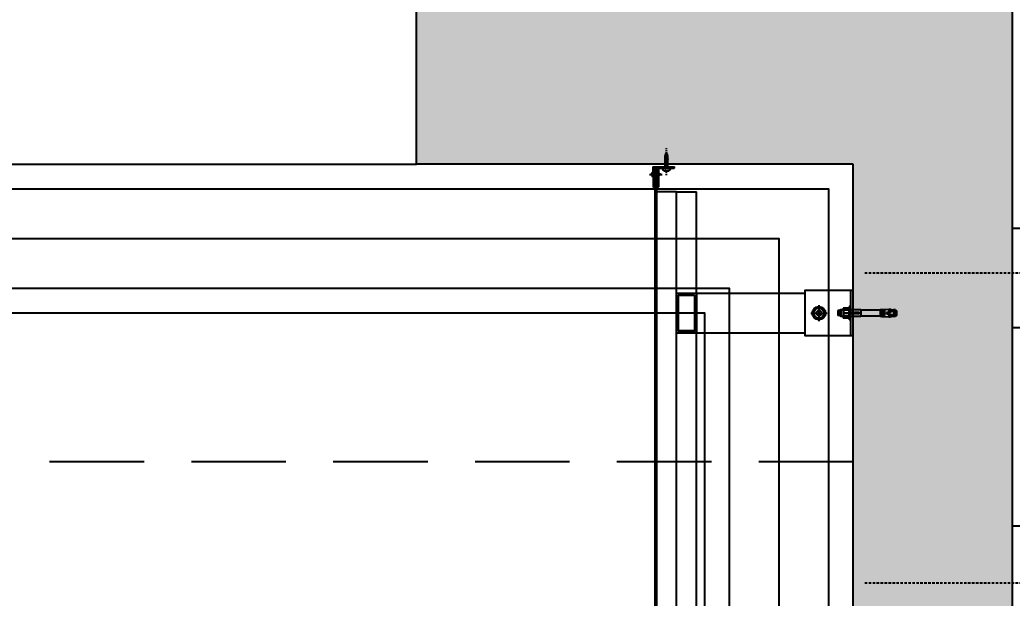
# Model space of a CAD drawing. Header units: inches. Extents: x 21 to 32698, y 13 to 3712.
# Drawn here: x 25395.8 to 25495.7, y 968.3 to 1026.6 of the extents above; entities that cross this region are included whole.
import ezdxf
from ezdxf import colors
from ezdxf.entities.mleader import LeaderData, LeaderLine
from ezdxf.math import Vec2, Vec3

# ---------------------------------------------------------------- set-up
doc = ezdxf.new("R2010")
doc.units = ezdxf.units.IN
doc.header["$MEASUREMENT"] = 0
for name, pattern in [('Centre', [3.175, 0.635, -0.47625, 1.5875, -0.47625]), ('CIZGI', [0.4, 0.25, -0.15]), ('DASHDOT', [1, 0.5, -0.25, 0, -0.25]), ('DASHED2', [0.375, 0.25, -0.125]), ('IMPORT-HIDDEN2', [47.625, 31.75, -15.875])]:
    doc.linetypes.add(name, pattern=pattern)
for name, color, linetype, lineweight in [('Z_MİM_-KM-ALUMINIUM-09', 8, 'Continuous', 25), ('Z_MİM_-KM-DETL-TEXT', 8, 'Continuous', 25), ('Z_MİM_-KM-FLOR-LEVL-2', 8, 'Centre', 25), ('Z_MİM_-KM-Gor-05', 8, 'Continuous', 25), ('Z_MİM_-KM-IRON-09', 8, 'Continuous', 25), ('Z_MİM_-KM-IZO-THERMAL', 8, 'Continuous', 25), ('Z_MİM_-KM-IZO-THERMAL-ROCKWOOL', 8, 'BATTING', 25), ('Z_MİM_-KM-PATTERN-00', 8, 'Continuous', 25), ('Z_MİM_-KM-RAY-1', 8, 'IMPORT-HIDDEN2', 25), ('Z_MİM_-KM-ROOF-AŞIK', 8, 'Continuous', 25), ('Z_MİM_-KM-ROOF-MERTEK', 8, 'Continuous', 25), ('Z_MİM_-KM-STEEL-09', 8, 'Continuous', 25), ('Z_MİM_-KM-STRC-CONCRETE', 8, 'Continuous', 25), ('Z_MİM_-KM-WALL', 8, 'Continuous', 25), ('Z_MİM_-KM-WALL-PLASTER', 8, 'Continuous', 25), ('Z_MİM_00', 8, 'Continuous', 25), ('Z_MİM_2-0', 8, 'Continuous', 25), ('Z_MİM_3-1', 8, 'DASHED2', 25), ('Z_MİM_AX', 8, 'DASHDOT', 25), ('Z_MİM_OL', 8, 'Continuous', 25)]:
    doc.layers.add(name, color=color, linetype=linetype, lineweight=lineweight)
doc.styles.add('Arial Narrow', font='ARIALN.TTF', dxfattribs={"height": 8})
doc.linetypes.add('BATTING', pattern='A,0.00254,-2.54,[134,ltypeshp.shx,S=2.54,R=0,X=-2.54,Y=0],-5.08,[134,ltypeshp.shx,S=2.54,R=180,X=2.54,Y=0],-2.54', length=10.16254)

# ---------------------------------------------------------------- blocks, each defined once
blk = doc.blocks.new('DWEW')
at = {"layer": 'Z_MİM_-KM-IRON-09'}
for p, q in [((5884.369, -1773.089), (5893.369, -1773.089)), ((5884.369, -1773.089), (5884.369, -1774.089)), ((5887.865, -1772.76), (5889.873, -1772.76)), ((5887.865, -1772.76), (5887.865, -1773.089)), ((5889.873, -1772.76), (5889.873, -1773.089)), ((5915.369, -1773.089), (5924.369, -1773.089)), ((5919.12, -1772.76), (5921.129, -1772.76)), ((5919.12, -1772.76), (5919.12, -1773.089)), ((5921.129, -1772.76), (5921.129, -1773.089)), ((5924.369, -1773.089), (5924.369, -1774.089))]:
    blk.add_line(p, q, dxfattribs=at)
at = {"layer": 'Z_MİM_-KM-IRON-09', "linetype": 'CIZGI'}
for p, q in [((5888.869, -1773.089), (5888.869, -1789.089)), ((5920.125, -1773.089), (5920.125, -1789.089))]:
    blk.add_line(p, q, dxfattribs=at)
at = {"layer": 'Z_MİM_-KM-IRON-09'}
blk.add_lwpolyline([(5893.369, -1773.089), (5893.369, -1768.457), (5898.369, -1768.457), (5898.369, -1758.457), (5910.369, -1758.457), (5910.369, -1768.457), (5915.369, -1768.457), (5915.369, -1773.089)], dxfattribs=at)
for centre in [(5888.869, -1773.427), (5920.125, -1773.427)]:
    blk.add_arc(centre, 1.206, 33.59702, 146.40298, dxfattribs=at)
blk = doc.blocks.new('sdewe')
at = {"layer": 'Z_MİM_-KM-ROOF-AŞIK'}
blk.add_lwpolyline([(111607.987, -7528.561), (111617.987, -7528.561), (111617.987, -7518.561), (111607.987, -7518.561)], close=True, dxfattribs=at)
at = {"layer": 'Z_MİM_-KM-ROOF-MERTEK'}
for p, q in [((111622.987, -7528.561), (111602.987, -7528.561)), ((111602.987, -7528.561), (111602.987, -7533.193)), ((111622.987, -7528.561), (111622.987, -7533.193))]:
    blk.add_line(p, q, dxfattribs=at)
at = {"layer": 'Z_MİM_-KM-IRON-09', "xscale": -1}
blk.add_blockref('DWEW', (117517.356, -5759.104), dxfattribs=at)
blk = doc.blocks.new('VD')
at = {"layer": 'Z_MİM_2-0', "extrusion": (0.164399, -0.986394, 0)}
for points, elevation in [([(-0.17, 0), (4.08, 0)], -11.73), ([(3.85, 0), (-0.4, 0)], -10.35), ([(3.62, 0), (-0.63, 0)], -8.97), ([(3.39, 0), (-0.86, 0)], -7.59), ([(3.16, 0), (-1.09, 0)], -6.21), ([(2.93, 0), (-1.32, 0)], -4.83), ([(2.7, 0), (-1.55, 0)], -3.44), ([(2.47, 0), (-1.79, 0)], -2.06)]:
    blk.add_lwpolyline(points, dxfattribs=dict(at, elevation=elevation))
at = {"layer": 'Z_MİM_2-0'}
blk.add_lwpolyline([(-1.73, 13), (1.72, 13.58)], dxfattribs=at)
at = {"layer": 'Z_MİM_2-0', "extrusion": (0.950035, -0.312144, 0), "elevation": -4.98}
blk.add_lwpolyline([(10.18, 0), (15.15, 0)], dxfattribs=at)
at = {"layer": 'Z_MİM_2-0', "extrusion": (1, 0, 0)}
for points, elevation in [([(0.14, 0), (11.22, 0)], -1.55), ([(11.92, 0), (0.14, 0)], 1.55), ([(-2.72, 0), (-3.09, 0)], -0.45), ([(-3.09, 0), (-2.72, 0)], 0.45)]:
    blk.add_lwpolyline(points, dxfattribs=dict(at, elevation=elevation))
at = {"layer": 'Z_MİM_2-0', "extrusion": (0.932972, 0.359948, 0), "elevation": 5.74}
blk.add_lwpolyline([(14.87, 0), (10.57, 0)], dxfattribs=at)
at = {"layer": 'Z_MİM_2-0', "extrusion": (0.065533, -0.99785, 0), "elevation": -0.9}
blk.add_lwpolyline([(-0.26, 0), (2.16, 0)], dxfattribs=at)
at = {"layer": 'Z_MİM_2-0', "extrusion": (0, 1, 0)}
for points, elevation in [([(4.1, 0), (-4.1, 0)], -0.06), ([(-0.45, 0), (0.45, 0)], -2.72)]:
    blk.add_lwpolyline(points, dxfattribs=dict(at, elevation=elevation))
at = {"layer": 'Z_MİM_2-0'}
for centre, start, end in [((-1.75, 0.14), 270, 0), ((1.75, 0.14), 180, 270)]:
    blk.add_arc(centre, 0.2, start, end, dxfattribs=at)
at = {"layer": 'Z_MİM_2-0', "extrusion": (0, 0, -1)}
for centre, radius, start, end in [((1.28, -0.06), 2.82, 290.35102, 0), ((0, 3.39), 6.5, 273.97611, 290.35102), ((0, 3.39), 6.5, 249.64898, 266.02389), ((-1.28, -0.06), 2.82, 180, 249.64898)]:
    blk.add_arc(centre, radius, start, end, dxfattribs=at)
at = {"layer": 'Z_MİM_3-1', "extrusion": (0.469472, -0.882948, 0)}
blk.add_lwpolyline([(-1.3, 0), (0, 0)], dxfattribs=at)
at = {"layer": 'Z_MİM_3-1', "extrusion": (-0.469472, -0.882948, 0), "elevation": 0}
blk.add_lwpolyline([(0, 0), (1.3, 0)], dxfattribs=at)
at = {"layer": 'Z_MİM_3-1'}
for points in [[(-2.2, -2.72), (-1.15, -0.61)], [(-0.64, -3.08), (-0.52, -0.61)], [(-0.47, -3.09), (-0.35, -0.61)], [(0.47, -3.09), (0.35, -0.61)], [(0.64, -3.08), (0.52, -0.61)], [(1.14, -0.61), (2.2, -2.72)]]:
    blk.add_lwpolyline(points, dxfattribs=at)
at = {"layer": 'Z_MİM_3-1', "extrusion": (0.998869, -0.047542, 0), "elevation": -1.06}
blk.add_lwpolyline([(-3.05, 0), (-0.66, 0)], dxfattribs=at)
at = {"layer": 'Z_MİM_3-1', "extrusion": (0, 1, 0), "elevation": -0.61}
blk.add_lwpolyline([(1.14, 0), (-1.15, 0)], dxfattribs=at)
at = {"layer": 'Z_MİM_3-1', "extrusion": (0.998869, 0.047542, 0), "elevation": 1.06}
blk.add_lwpolyline([(-3.05, 0), (-0.66, 0)], dxfattribs=at)
at = {"layer": 'Z_MİM_AX', "extrusion": (1, 0, 0), "elevation": 0}
blk.add_lwpolyline([(-7.11, 0), (19.94, 0)], dxfattribs=at)
blk = doc.blocks.new('*U51')
at = {"layer": 'Z_MİM_-KM-DETL-TEXT', "color": 7}
ml = blk.add_multileader_mtext('Standard', dxfattribs=at)
ml.set_content('\\A1;{\\fMicrosoft Sans Serif|b0|i0|c162|p34;\\W0.8;DAMLALIK AŞIĞI 10/10}', color=7, style='Arial Narrow')
ml.set_leader_properties()
ml.build(insert=Vec2(0, 0))
ml.multileader.update_dxf_attribs({"text_left_attachment_type": 6, "text_right_attachment_type": 6, "dogleg_length": 5, "arrow_head_size": 8})
ctx = ml.context
ctx.base_point, ctx.char_height, ctx.arrow_head_size, ctx.landing_gap_size, ctx.plane_origin = Vec3(-117.529, 16.723), 8, 8, 2.112, Vec3(-165.666, -32.451)
ctx.left_attachment, ctx.right_attachment = 6, 6
notes = []
notes.append((ctx, [(0, (1, 1, 0), (-13.946, 16.723), (-1, 0), 5.28, [(0, [(0, 0)], 0, [])])]))
ctx.mtext.insert, ctx.mtext.width, ctx.mtext.line_spacing_factor, ctx.mtext.flow_direction = Vec3(-115.417, 27.069), 112.05166, 2, 5
for ctx, leaders in notes:
    for number, flags, end, landing, length, lines in leaders:
        leader = LeaderData()
        leader.index, (leader.has_last_leader_line, leader.has_dogleg_vector, leader.attachment_direction) = number, flags
        leader.last_leader_point, leader.dogleg_vector, leader.dogleg_length = Vec3(end), Vec3(landing), length
        for number, points, colour, breaks in lines:
            line = LeaderLine()
            line.index, line.vertices, line.color, line.breaks = number, Vec3.list(points), colors.encode_raw_color(colour), breaks
            leader.lines.append(line)
        ctx.leaders.append(leader)
blk = doc.blocks.new('-KM_Çatı A Kesiti')
at = {"elevation": 0.006}
blk.add_lwpolyline([(1642.294, -36.15, 0.41126), (1642.245, -36.1), (1642.094, -36.05), (1642.094, -36.1), (1641.894, -36.05), (1641.894, -36.1), (1641.694, -36.05), (1641.694, -36.1), (1641.494, -36.05), (1641.494, -36.1), (1641.294, -36.05), (1641.294, -36.1), (1640.394, -36.1), (1640.394, -35.7), (1641.294, -35.7), (1641.294, -35.75), (1641.494, -35.7), (1641.494, -35.75), (1641.694, -35.7), (1641.694, -35.75), (1641.894, -35.7), (1641.894, -35.75), (1642.094, -35.7), (1642.094, -35.75), (1642.245, -35.7, 0.414214), (1642.294, -35.651), (1642.294, -35.65, 0.414214), (1642.244, -35.6), (1640.394, -35.6), (1640.394, -34.05, 0.414214), (1640.344, -34), (1640.344, -34, 0.414214), (1640.294, -34.05), (1640.294, -36.15, 0.414214), (1640.344, -36.2), (1642.294, -36.151)], format="xyb", close=True, dxfattribs=at)
at = {"layer": 'Z_MİM_-KM-ALUMINIUM-09'}
blk.add_line((1642.797, -33.8, -0.005), (1642.797, -35.8, -0.005), dxfattribs=at)
for points, elevation in [([(1745.092, -35.8), (1745.092, -36), (1747.292, -36), (1747.292, 102.87), (1742.992, 102.87), (1742.992, 106.489), (1742.792, 106.489), (1742.792, 102.67), (1747.092, 102.67), (1747.092, -35.8), (1640.501, -35.8)], 0.006), ([(1640.501, -35.8), (1640.501, -36), (1744.592, -36), (1744.592, -35.8)], -0.005)]:
    blk.add_lwpolyline(points, dxfattribs=dict(at, elevation=elevation))
at = {"layer": 'Z_MİM_-KM-Gor-05'}
for p, q in [((1654.691, -11.758, 0.003), (1654.795, -11.654, 0.003)), ((1654.691, -11.758, 0.003), (1654.691, -11.878, 0.003)), ((1654.691, -11.758, 0.003), (1655.353, -11.758, 0.003)), ((1654.691, -11.758, 0.003), (1655.353, -11.758, 0.003)), ((1654.691, -11.878, 0.003), (1654.706, -11.954, 0.003)), ((1654.691, -11.878, 0.003), (1655.353, -11.878, 0.003)), ((1654.691, -11.878, 0.003), (1655.353, -11.878, 0.003)), ((1654.706, -11.954, 0.003), (1654.719, -12.131, 0.003)), ((1654.706, -11.954, 0.003), (1655.338, -11.954, 0.003)), ((1654.706, -11.954, 0.003), (1655.338, -11.954, 0.003)), ((1654.795, -11.654, 0.003), (1655.249, -11.654, 0.003)), ((1655.249, -11.654, 0.003), (1655.353, -11.758, 0.003)), ((1655.325, -12.131, 0.003), (1655.338, -11.954, 0.003)), ((1655.338, -11.954, 0.003), (1655.353, -11.878, 0.003)), ((1655.353, -11.758, 0.003), (1655.353, -11.878, 0.003)), ((1654.654, -12.429, 0.003), (1654.691, -13.133, 0.003)), ((1654.654, -12.429, 0.003), (1654.952, -12.429, 0.003)), ((1654.654, -12.429, 0.003), (1654.952, -12.429, 0.003)), ((1654.668, -12.227, 0.003), (1654.909, -12.227, 0.003)), ((1654.668, -12.227, 0.003), (1654.909, -12.227, 0.003)), ((1654.719, -12.131, 0.003), (1654.863, -12.131, 0.003)), ((1654.719, -12.131, 0.003), (1654.863, -12.131, 0.003)), ((1654.772, -12.852, 0.003), (1654.772, -13.133, 0.003)), ((1654.772, -12.852, 0.003), (1654.778, -12.938, 0.003)), ((1654.772, -12.852, 0.003), (1655.272, -12.852, 0.003)), ((1654.778, -12.938, 0.003), (1654.778, -13.133, 0.003)), ((1654.778, -12.938, 0.003), (1655.266, -12.938, 0.003)), ((1654.863, -12.131, 0.003), (1654.865, -12.133, 0.003)), ((1654.865, -12.133, 0.003), (1654.867, -12.135, 0.003)), ((1654.867, -12.135, 0.003), (1654.869, -12.137, 0.003)), ((1654.869, -12.137, 0.003), (1654.871, -12.139, 0.003)), ((1654.871, -12.139, 0.003), (1654.873, -12.141, 0.003)), ((1654.873, -12.141, 0.003), (1654.875, -12.144, 0.003)), ((1654.875, -12.144, 0.003), (1654.877, -12.146, 0.003)), ((1654.877, -12.146, 0.003), (1654.88, -12.153, 0.003)), ((1654.88, -12.153, 0.003), (1654.883, -12.16, 0.003)), ((1654.883, -12.16, 0.003), (1654.886, -12.167, 0.003)), ((1654.886, -12.167, 0.003), (1654.889, -12.175, 0.003)), ((1654.889, -12.175, 0.003), (1654.892, -12.183, 0.003)), ((1654.892, -12.183, 0.003), (1654.896, -12.191, 0.003)), ((1654.896, -12.191, 0.003), (1654.899, -12.2, 0.003)), ((1654.899, -12.2, 0.003), (1654.903, -12.209, 0.003)), ((1654.903, -12.209, 0.003), (1654.906, -12.218, 0.003)), ((1654.906, -12.218, 0.003), (1654.909, -12.227, 0.003)), ((1654.909, -12.227, 0.003), (1654.916, -12.245, 0.003)), ((1654.916, -12.245, 0.003), (1654.922, -12.263, 0.003)), ((1654.922, -12.263, 0.003), (1654.928, -12.281, 0.003)), ((1654.928, -12.281, 0.003), (1654.933, -12.3, 0.003)), ((1654.933, -12.3, 0.003), (1654.939, -12.318, 0.003)), ((1654.939, -12.318, 0.003), (1654.944, -12.337, 0.003)), ((1654.944, -12.337, 0.003), (1654.948, -12.356, 0.003)), ((1654.948, -12.356, 0.003), (1654.949, -12.366, 0.003)), ((1654.949, -12.366, 0.003), (1654.949, -12.377, 0.003)), ((1654.949, -12.377, 0.003), (1654.95, -12.398, 0.003)), ((1654.95, -12.398, 0.003), (1654.951, -12.408, 0.003)), ((1654.951, -12.408, 0.003), (1654.952, -12.418, 0.003)), ((1654.952, -12.418, 0.003), (1654.956, -12.504, 0.003)), ((1654.956, -12.504, 0.003), (1654.957, -12.529, 0.003)), ((1654.957, -12.529, 0.003), (1654.959, -12.554, 0.003)), ((1654.959, -12.554, 0.003), (1654.96, -12.579, 0.003)), ((1654.96, -12.579, 0.003), (1654.961, -12.604, 0.003)), ((1654.961, -12.604, 0.003), (1654.962, -12.609, 0.003)), ((1654.962, -12.609, 0.003), (1654.963, -12.614, 0.003)), ((1654.963, -12.614, 0.003), (1654.964, -12.618, 0.003)), ((1654.964, -12.618, 0.003), (1654.966, -12.623, 0.003)), ((1654.966, -12.623, 0.003), (1654.968, -12.627, 0.003)), ((1654.968, -12.627, 0.003), (1654.97, -12.631, 0.003)), ((1654.97, -12.631, 0.003), (1654.973, -12.635, 0.003)), ((1654.973, -12.635, 0.003), (1654.976, -12.639, 0.003)), ((1654.976, -12.639, 0.003), (1654.979, -12.642, 0.003)), ((1654.979, -12.642, 0.003), (1654.983, -12.645, 0.003)), ((1654.983, -12.645, 0.003), (1654.986, -12.648, 0.003)), ((1654.986, -12.648, 0.003), (1654.99, -12.651, 0.003)), ((1654.99, -12.651, 0.003), (1654.995, -12.653, 0.003)), ((1654.995, -12.653, 0.003), (1654.999, -12.655, 0.003)), ((1654.999, -12.655, 0.003), (1655.004, -12.657, 0.003)), ((1655.004, -12.657, 0.003), (1655.008, -12.658, 0.003)), ((1655.008, -12.658, 0.003), (1655.013, -12.659, 0.003)), ((1655.013, -12.659, 0.003), (1655.018, -12.66, 0.003)), ((1655.018, -12.66, 0.003), (1655.022, -12.66, 0.003)), ((1655.022, -12.66, 0.003), (1655.027, -12.66, 0.003)), ((1655.027, -12.66, 0.003), (1655.032, -12.659, 0.003)), ((1655.032, -12.659, 0.003), (1655.036, -12.658, 0.003)), ((1655.036, -12.658, 0.003), (1655.041, -12.657, 0.003)), ((1655.041, -12.657, 0.003), (1655.045, -12.655, 0.003)), ((1655.045, -12.655, 0.003), (1655.05, -12.653, 0.003)), ((1655.05, -12.653, 0.003), (1655.054, -12.651, 0.003)), ((1655.054, -12.651, 0.003), (1655.058, -12.648, 0.003)), ((1655.058, -12.648, 0.003), (1655.062, -12.645, 0.003)), ((1655.062, -12.645, 0.003), (1655.065, -12.642, 0.003)), ((1655.065, -12.642, 0.003), (1655.068, -12.639, 0.003)), ((1655.068, -12.639, 0.003), (1655.071, -12.635, 0.003)), ((1655.071, -12.635, 0.003), (1655.074, -12.631, 0.003)), ((1655.074, -12.631, 0.003), (1655.076, -12.627, 0.003)), ((1655.076, -12.627, 0.003), (1655.079, -12.623, 0.003)), ((1655.079, -12.623, 0.003), (1655.08, -12.618, 0.003)), ((1655.08, -12.618, 0.003), (1655.082, -12.614, 0.003)), ((1655.082, -12.614, 0.003), (1655.083, -12.609, 0.003)), ((1655.083, -12.604, 0.003), (1655.093, -12.408, 0.003)), ((1655.083, -12.609, 0.003), (1655.083, -12.604, 0.003)), ((1655.092, -12.429, 0.003), (1655.391, -12.429, 0.003)), ((1655.092, -12.429, 0.003), (1655.391, -12.429, 0.003)), ((1655.093, -12.408, 0.003), (1655.094, -12.398, 0.003)), ((1655.094, -12.398, 0.003), (1655.095, -12.377, 0.003)), ((1655.095, -12.377, 0.003), (1655.096, -12.366, 0.003)), ((1655.096, -12.356, 0.003), (1655.101, -12.337, 0.003)), ((1655.096, -12.366, 0.003), (1655.096, -12.356, 0.003)), ((1655.101, -12.337, 0.003), (1655.106, -12.318, 0.003)), ((1655.106, -12.318, 0.003), (1655.111, -12.3, 0.003)), ((1655.111, -12.3, 0.003), (1655.117, -12.281, 0.003)), ((1655.117, -12.281, 0.003), (1655.123, -12.263, 0.003)), ((1655.123, -12.263, 0.003), (1655.129, -12.245, 0.003)), ((1655.129, -12.245, 0.003), (1655.135, -12.227, 0.003)), ((1655.135, -12.227, 0.003), (1655.138, -12.219, 0.003)), ((1655.135, -12.227, 0.003), (1655.376, -12.227, 0.003)), ((1655.135, -12.227, 0.003), (1655.376, -12.227, 0.003)), ((1655.138, -12.219, 0.003), (1655.141, -12.21, 0.003)), ((1655.141, -12.21, 0.003), (1655.144, -12.202, 0.003)), ((1655.144, -12.202, 0.003), (1655.147, -12.194, 0.003)), ((1655.147, -12.194, 0.003), (1655.151, -12.187, 0.003)), ((1655.151, -12.187, 0.003), (1655.154, -12.179, 0.003)), ((1655.154, -12.179, 0.003), (1655.157, -12.172, 0.003)), ((1655.157, -12.172, 0.003), (1655.16, -12.165, 0.003)), ((1655.16, -12.165, 0.003), (1655.162, -12.158, 0.003)), ((1655.162, -12.158, 0.003), (1655.165, -12.152, 0.003)), ((1655.165, -12.152, 0.003), (1655.168, -12.146, 0.003)), ((1655.168, -12.146, 0.003), (1655.17, -12.144, 0.003)), ((1655.17, -12.144, 0.003), (1655.172, -12.141, 0.003)), ((1655.172, -12.141, 0.003), (1655.173, -12.139, 0.003)), ((1655.173, -12.139, 0.003), (1655.175, -12.137, 0.003)), ((1655.175, -12.137, 0.003), (1655.177, -12.135, 0.003)), ((1655.177, -12.135, 0.003), (1655.179, -12.133, 0.003)), ((1655.179, -12.133, 0.003), (1655.181, -12.131, 0.003)), ((1655.181, -12.131, 0.003), (1655.325, -12.131, 0.003)), ((1655.181, -12.131, 0.003), (1655.325, -12.131, 0.003)), ((1655.266, -12.938, 0.003), (1655.272, -12.852, 0.003)), ((1655.266, -12.938, 0.003), (1655.266, -13.133, 0.003)), ((1655.272, -12.852, 0.003), (1655.272, -13.133, 0.003)), ((1655.354, -13.133, 0.003), (1655.391, -12.429, 0.003)), ((1654.691, -13.133, 0.003), (1655.354, -13.133, 0.003)), ((1654.695, -13.154, 0.003), (1654.695, -13.283, 0.003)), ((1654.695, -13.154, 0.003), (1655.349, -13.154, 0.003)), ((1654.695, -13.283, 0.003), (1655.349, -13.283, 0.003)), ((1654.722, -13.283, 0.003), (1654.722, -15.258, 0.003)), ((1654.778, -13.133, 0.003), (1654.778, -13.154, 0.003)), ((1655.266, -13.133, 0.003), (1655.266, -13.154, 0.003)), ((1655.322, -13.283, 0.003), (1655.322, -15.258, 0.003)), ((1655.349, -13.154, 0.003), (1655.349, -13.283, 0.003)), ((1654.689, -15.258, 0.003), (1654.689, -16.3, 0.003)), ((1654.689, -15.258, 0.003), (1654.956, -15.258, 0.003)), ((1654.956, -15.241, 0.003), (1654.956, -15.314, 0.003)), ((1654.956, -15.241, 0.003), (1655.088, -15.241, 0.003)), ((1654.956, -15.258, 0.003), (1655.088, -15.258, 0.003)), ((1654.956, -15.314, 0.003), (1654.993, -15.314, 0.003)), ((1654.956, -15.433, 0.003), (1654.956, -15.506, 0.003)), ((1654.956, -15.433, 0.003), (1654.993, -15.433, 0.003)), ((1654.956, -15.506, 0.003), (1655.088, -15.506, 0.003)), ((1654.956, -15.521, 0.003), (1654.956, -15.594, 0.003)), ((1654.956, -15.521, 0.003), (1655.088, -15.521, 0.003)), ((1654.956, -15.594, 0.003), (1655.088, -15.594, 0.003)), ((1654.956, -15.608, 0.003), (1654.956, -15.83, 0.003)), ((1654.956, -15.608, 0.003), (1655.088, -15.608, 0.003)), ((1654.956, -15.83, 0.003), (1655.015, -15.83, 0.003)), ((1654.956, -15.888, 0.003), (1654.956, -15.961, 0.003)), ((1654.956, -15.888, 0.003), (1655.03, -15.888, 0.003)), ((1654.956, -15.961, 0.003), (1655.03, -15.961, 0.003)), ((1654.981, -15.258, 0.003), (1654.981, -16.3, 0.003)), ((1654.993, -15.314, 0.003), (1654.993, -15.433, 0.003)), ((1655.015, -15.681, 0.003), (1655.015, -15.83, 0.003)), ((1655.015, -15.681, 0.003), (1655.088, -15.681, 0.003)), ((1655.03, -15.782, 0.003), (1655.03, -15.888, 0.003)), ((1655.03, -15.782, 0.003), (1655.088, -15.782, 0.003)), ((1655.03, -15.961, 0.003), (1655.03, -16.067, 0.003)), ((1655.054, -15.314, 0.003), (1655.054, -15.433, 0.003)), ((1655.054, -15.314, 0.003), (1655.088, -15.314, 0.003)), ((1655.054, -15.433, 0.003), (1655.088, -15.433, 0.003)), ((1655.064, -15.258, 0.003), (1655.064, -16.3, 0.003)), ((1655.088, -15.241, 0.003), (1655.088, -15.314, 0.003)), ((1655.088, -15.258, 0.003), (1655.356, -15.258, 0.003)), ((1655.088, -15.433, 0.003), (1655.088, -15.506, 0.003)), ((1655.088, -15.521, 0.003), (1655.088, -15.594, 0.003)), ((1655.088, -15.608, 0.003), (1655.088, -15.681, 0.003)), ((1655.088, -15.782, 0.003), (1655.088, -16.067, 0.003)), ((1655.356, -15.258, 0.003), (1655.356, -16.3, 0.003)), ((1654.356, -16.3, 0.003), (1654.356, -16.425, 0.003)), ((1654.356, -16.3, 0.003), (1655.689, -16.3, 0.003)), ((1654.356, -16.425, 0.003), (1655.689, -16.425, 0.003)), ((1654.522, -16.425, 0.003), (1654.522, -17.021, 0.003)), ((1654.522, -16.425, 0.003), (1655.522, -16.425, 0.003)), ((1654.522, -16.453, 0.003), (1654.547, -16.448, 0.003)), ((1654.522, -16.453, 0.003), (1654.547, -16.448, 0.003)), ((1654.547, -16.448, 0.003), (1654.571, -16.443, 0.003)), ((1654.547, -16.448, 0.003), (1654.571, -16.443, 0.003)), ((1654.571, -16.443, 0.003), (1654.595, -16.44, 0.003)), ((1654.571, -16.443, 0.003), (1654.595, -16.44, 0.003)), ((1654.595, -16.44, 0.003), (1654.618, -16.436, 0.003)), ((1654.595, -16.44, 0.003), (1654.618, -16.436, 0.003)), ((1654.618, -16.436, 0.003), (1654.64, -16.433, 0.003)), ((1654.618, -16.436, 0.003), (1654.64, -16.433, 0.003)), ((1654.64, -16.433, 0.003), (1654.663, -16.431, 0.003)), ((1654.64, -16.433, 0.003), (1654.663, -16.431, 0.003)), ((1654.663, -16.431, 0.003), (1654.685, -16.429, 0.003)), ((1654.663, -16.431, 0.003), (1654.685, -16.429, 0.003)), ((1654.668, -16.3, 0.003), (1654.668, -16.425, 0.003)), ((1654.685, -16.429, 0.003), (1654.707, -16.427, 0.003)), ((1654.685, -16.429, 0.003), (1654.707, -16.427, 0.003)), ((1654.689, -16.3, 0.003), (1654.689, -17.021, 0.003)), ((1654.691, -16.425, 0.003), (1654.734, -16.468, 0.003)), ((1654.691, -17.021, 0.003), (1654.734, -16.978, 0.003)), ((1654.707, -16.427, 0.003), (1654.728, -16.426, 0.003)), ((1654.707, -16.427, 0.003), (1654.728, -16.426, 0.003)), ((1654.728, -16.426, 0.003), (1654.75, -16.425, 0.003)), ((1654.728, -16.426, 0.003), (1654.75, -16.425, 0.003)), ((1654.734, -16.468, 0.003), (1654.734, -16.978, 0.003)), ((1654.734, -16.468, 0.003), (1655.31, -16.468, 0.003)), ((1654.734, -16.978, 0.003), (1655.31, -16.978, 0.003)), ((1654.75, -16.425, 0.003), (1654.772, -16.425, 0.003)), ((1654.75, -16.425, 0.003), (1654.772, -16.425, 0.003)), ((1654.772, -16.425, 0.003), (1654.807, -16.426, 0.003)), ((1654.772, -16.425, 0.003), (1654.796, -16.425, 0.003)), ((1654.796, -16.425, 0.003), (1654.82, -16.426, 0.003)), ((1654.807, -16.426, 0.003), (1654.841, -16.427, 0.003)), ((1654.82, -16.426, 0.003), (1654.845, -16.427, 0.003)), ((1654.841, -16.427, 0.003), (1654.876, -16.43, 0.003)), ((1654.845, -16.427, 0.003), (1654.869, -16.429, 0.003)), ((1654.869, -16.429, 0.003), (1654.893, -16.432, 0.003)), ((1654.876, -16.43, 0.003), (1654.911, -16.434, 0.003)), ((1654.893, -16.432, 0.003), (1654.918, -16.435, 0.003)), ((1654.911, -16.434, 0.003), (1654.947, -16.439, 0.003)), ((1654.918, -16.435, 0.003), (1654.943, -16.438, 0.003)), ((1654.943, -16.438, 0.003), (1654.969, -16.443, 0.003)), ((1654.947, -16.439, 0.003), (1654.984, -16.445, 0.003)), ((1654.956, -16.081, 0.003), (1654.956, -16.154, 0.003)), ((1654.956, -16.081, 0.003), (1655.088, -16.081, 0.003)), ((1654.956, -16.154, 0.003), (1655.088, -16.154, 0.003)), ((1654.969, -16.443, 0.003), (1654.995, -16.447, 0.003)), ((1654.981, -16.3, 0.003), (1655.064, -16.3, 0.003)), ((1654.984, -16.445, 0.003), (1655.022, -16.453, 0.003)), ((1654.995, -16.447, 0.003), (1655.022, -16.453, 0.003)), ((1655.022, -16.453, 0.003), (1655.049, -16.447, 0.003)), ((1655.022, -16.453, 0.003), (1655.047, -16.448, 0.003)), ((1655.022, -16.453, 0.003), (1655.022, -16.993, 0.003)), ((1655.022, -16.453, 0.003), (1655.022, -16.993, 0.003)), ((1655.03, -16.067, 0.003), (1655.088, -16.067, 0.003)), ((1655.047, -16.448, 0.003), (1655.071, -16.443, 0.003)), ((1655.049, -16.447, 0.003), (1655.076, -16.443, 0.003)), ((1655.071, -16.443, 0.003), (1655.095, -16.44, 0.003)), ((1655.076, -16.443, 0.003), (1655.102, -16.438, 0.003)), ((1655.088, -16.081, 0.003), (1655.088, -16.154, 0.003)), ((1655.095, -16.44, 0.003), (1655.118, -16.436, 0.003)), ((1655.102, -16.438, 0.003), (1655.127, -16.435, 0.003)), ((1655.118, -16.436, 0.003), (1655.14, -16.433, 0.003)), ((1655.127, -16.435, 0.003), (1655.151, -16.432, 0.003)), ((1655.14, -16.433, 0.003), (1655.163, -16.431, 0.003)), ((1655.151, -16.432, 0.003), (1655.176, -16.429, 0.003)), ((1655.163, -16.431, 0.003), (1655.185, -16.429, 0.003)), ((1655.176, -16.429, 0.003), (1655.2, -16.427, 0.003)), ((1655.185, -16.429, 0.003), (1655.207, -16.427, 0.003)), ((1655.2, -16.427, 0.003), (1655.224, -16.426, 0.003)), ((1655.207, -16.427, 0.003), (1655.228, -16.426, 0.003)), ((1655.224, -16.426, 0.003), (1655.248, -16.425, 0.003)), ((1655.228, -16.426, 0.003), (1655.25, -16.425, 0.003)), ((1655.248, -16.425, 0.003), (1655.272, -16.425, 0.003)), ((1655.25, -16.425, 0.003), (1655.272, -16.425, 0.003)), ((1655.272, -16.425, 0.003), (1655.294, -16.425, 0.003)), ((1655.272, -16.425, 0.003), (1655.294, -16.425, 0.003)), ((1655.294, -16.425, 0.003), (1655.316, -16.426, 0.003)), ((1655.294, -16.425, 0.003), (1655.316, -16.426, 0.003)), ((1655.31, -16.468, 0.003), (1655.353, -16.425, 0.003)), ((1655.31, -16.468, 0.003), (1655.31, -16.978, 0.003)), ((1655.31, -16.978, 0.003), (1655.353, -17.021, 0.003)), ((1655.316, -16.426, 0.003), (1655.338, -16.427, 0.003)), ((1655.316, -16.426, 0.003), (1655.338, -16.427, 0.003)), ((1655.338, -16.427, 0.003), (1655.36, -16.429, 0.003)), ((1655.338, -16.427, 0.003), (1655.36, -16.429, 0.003)), ((1655.356, -16.3, 0.003), (1655.356, -17.021, 0.003)), ((1655.36, -16.429, 0.003), (1655.382, -16.431, 0.003)), ((1655.36, -16.429, 0.003), (1655.382, -16.431, 0.003)), ((1655.376, -16.3, 0.003), (1655.376, -16.425, 0.003)), ((1655.382, -16.431, 0.003), (1655.404, -16.433, 0.003)), ((1655.382, -16.431, 0.003), (1655.404, -16.433, 0.003)), ((1655.404, -16.433, 0.003), (1655.427, -16.436, 0.003)), ((1655.404, -16.433, 0.003), (1655.427, -16.436, 0.003)), ((1655.427, -16.436, 0.003), (1655.45, -16.44, 0.003)), ((1655.427, -16.436, 0.003), (1655.45, -16.44, 0.003)), ((1655.45, -16.44, 0.003), (1655.473, -16.443, 0.003)), ((1655.45, -16.44, 0.003), (1655.473, -16.443, 0.003)), ((1655.473, -16.443, 0.003), (1655.497, -16.448, 0.003)), ((1655.473, -16.443, 0.003), (1655.497, -16.448, 0.003)), ((1655.497, -16.448, 0.003), (1655.522, -16.453, 0.003)), ((1655.497, -16.448, 0.003), (1655.522, -16.453, 0.003)), ((1655.522, -16.425, 0.003), (1655.522, -17.021, 0.003)), ((1655.689, -16.3, 0.003), (1655.689, -16.425, 0.003)), ((1654.522, -16.993, 0.003), (1654.547, -16.998, 0.003)), ((1654.522, -16.993, 0.003), (1654.547, -16.998, 0.003)), ((1654.522, -17.021, 0.003), (1655.522, -17.021, 0.003)), ((1654.547, -16.998, 0.003), (1654.571, -17.002, 0.003)), ((1654.547, -16.998, 0.003), (1654.571, -17.002, 0.003)), ((1654.571, -17.002, 0.003), (1654.595, -17.006, 0.003)), ((1654.571, -17.002, 0.003), (1654.595, -17.006, 0.003)), ((1654.595, -17.006, 0.003), (1654.618, -17.01, 0.003)), ((1654.595, -17.006, 0.003), (1654.618, -17.01, 0.003)), ((1654.618, -17.01, 0.003), (1654.64, -17.013, 0.003)), ((1654.618, -17.01, 0.003), (1654.64, -17.013, 0.003)), ((1654.64, -17.013, 0.003), (1654.663, -17.015, 0.003)), ((1654.64, -17.013, 0.003), (1654.663, -17.015, 0.003)), ((1654.663, -17.015, 0.003), (1654.685, -17.017, 0.003)), ((1654.663, -17.015, 0.003), (1654.685, -17.017, 0.003)), ((1654.685, -17.017, 0.003), (1654.707, -17.019, 0.003)), ((1654.685, -17.017, 0.003), (1654.707, -17.019, 0.003)), ((1654.689, -17.021, 0.003), (1654.689, -17.267, 0.003)), ((1654.689, -17.267, 0.003), (1655.356, -17.267, 0.003)), ((1654.689, -17.267, 0.003), (1654.768, -17.404, 0.003)), ((1654.689, -17.267, 0.003), (1655.356, -17.267, 0.003)), ((1654.707, -17.019, 0.003), (1654.728, -17.02, 0.003)), ((1654.707, -17.019, 0.003), (1654.728, -17.02, 0.003)), ((1654.728, -17.02, 0.003), (1654.75, -17.021, 0.003)), ((1654.728, -17.02, 0.003), (1654.75, -17.021, 0.003)), ((1654.75, -17.021, 0.003), (1654.772, -17.021, 0.003)), ((1654.75, -17.021, 0.003), (1654.772, -17.021, 0.003)), ((1654.768, -17.404, 0.003), (1654.768, -17.55, 0.003)), ((1654.768, -17.404, 0.003), (1655.276, -17.404, 0.003)), ((1654.768, -17.404, 0.003), (1655.276, -17.404, 0.003)), ((1654.768, -17.55, 0.003), (1655.276, -17.55, 0.003)), ((1654.772, -17.021, 0.003), (1654.794, -17.021, 0.003)), ((1654.772, -17.021, 0.003), (1654.794, -17.021, 0.003)), ((1654.794, -17.021, 0.003), (1654.816, -17.02, 0.003)), ((1654.794, -17.021, 0.003), (1654.816, -17.02, 0.003)), ((1654.816, -17.02, 0.003), (1654.838, -17.019, 0.003)), ((1654.816, -17.02, 0.003), (1654.838, -17.019, 0.003)), ((1654.838, -17.019, 0.003), (1654.86, -17.017, 0.003)), ((1654.838, -17.019, 0.003), (1654.86, -17.017, 0.003)), ((1654.86, -17.017, 0.003), (1654.882, -17.015, 0.003)), ((1654.86, -17.017, 0.003), (1654.882, -17.015, 0.003)), ((1654.882, -17.015, 0.003), (1654.904, -17.013, 0.003)), ((1654.882, -17.015, 0.003), (1654.904, -17.013, 0.003)), ((1654.904, -17.013, 0.003), (1654.927, -17.01, 0.003)), ((1654.904, -17.013, 0.003), (1654.927, -17.01, 0.003)), ((1654.927, -17.01, 0.003), (1654.95, -17.006, 0.003)), ((1654.927, -17.01, 0.003), (1654.95, -17.006, 0.003)), ((1654.95, -17.006, 0.003), (1654.973, -17.002, 0.003)), ((1654.95, -17.006, 0.003), (1654.973, -17.002, 0.003)), ((1654.973, -17.002, 0.003), (1654.997, -16.998, 0.003)), ((1654.973, -17.002, 0.003), (1654.997, -16.998, 0.003)), ((1654.997, -16.998, 0.003), (1655.022, -16.993, 0.003)), ((1654.997, -16.998, 0.003), (1655.022, -16.993, 0.003)), ((1655.022, -16.993, 0.003), (1655.047, -16.998, 0.003)), ((1655.022, -16.993, 0.003), (1655.047, -16.998, 0.003)), ((1655.047, -16.998, 0.003), (1655.071, -17.002, 0.003)), ((1655.047, -16.998, 0.003), (1655.071, -17.002, 0.003)), ((1655.071, -17.002, 0.003), (1655.095, -17.006, 0.003)), ((1655.071, -17.002, 0.003), (1655.095, -17.006, 0.003)), ((1655.095, -17.006, 0.003), (1655.118, -17.01, 0.003)), ((1655.095, -17.006, 0.003), (1655.118, -17.01, 0.003)), ((1655.118, -17.01, 0.003), (1655.14, -17.013, 0.003)), ((1655.118, -17.01, 0.003), (1655.14, -17.013, 0.003)), ((1655.14, -17.013, 0.003), (1655.163, -17.015, 0.003)), ((1655.14, -17.013, 0.003), (1655.163, -17.015, 0.003)), ((1655.163, -17.015, 0.003), (1655.185, -17.017, 0.003)), ((1655.163, -17.015, 0.003), (1655.185, -17.017, 0.003)), ((1655.185, -17.017, 0.003), (1655.207, -17.019, 0.003)), ((1655.185, -17.017, 0.003), (1655.207, -17.019, 0.003)), ((1655.207, -17.019, 0.003), (1655.228, -17.02, 0.003)), ((1655.207, -17.019, 0.003), (1655.228, -17.02, 0.003)), ((1655.228, -17.02, 0.003), (1655.25, -17.021, 0.003)), ((1655.228, -17.02, 0.003), (1655.25, -17.021, 0.003)), ((1655.25, -17.021, 0.003), (1655.272, -17.021, 0.003)), ((1655.25, -17.021, 0.003), (1655.272, -17.021, 0.003)), ((1655.272, -17.021, 0.003), (1655.307, -17.02, 0.003)), ((1655.272, -17.021, 0.003), (1655.294, -17.021, 0.003)), ((1655.276, -17.404, 0.003), (1655.356, -17.267, 0.003)), ((1655.276, -17.404, 0.003), (1655.276, -17.55, 0.003)), ((1655.294, -17.021, 0.003), (1655.316, -17.02, 0.003)), ((1655.307, -17.02, 0.003), (1655.341, -17.019, 0.003)), ((1655.316, -17.02, 0.003), (1655.338, -17.019, 0.003)), ((1655.338, -17.019, 0.003), (1655.36, -17.017, 0.003)), ((1655.341, -17.019, 0.003), (1655.376, -17.016, 0.003)), ((1655.356, -17.021, 0.003), (1655.356, -17.267, 0.003)), ((1655.36, -17.017, 0.003), (1655.382, -17.015, 0.003)), ((1655.376, -17.016, 0.003), (1655.411, -17.012, 0.003)), ((1655.382, -17.015, 0.003), (1655.404, -17.013, 0.003)), ((1655.404, -17.013, 0.003), (1655.427, -17.01, 0.003)), ((1655.411, -17.012, 0.003), (1655.447, -17.007, 0.003)), ((1655.427, -17.01, 0.003), (1655.45, -17.006, 0.003)), ((1655.447, -17.007, 0.003), (1655.484, -17.001, 0.003)), ((1655.45, -17.006, 0.003), (1655.473, -17.002, 0.003)), ((1655.473, -17.002, 0.003), (1655.497, -16.998, 0.003)), ((1655.484, -17.001, 0.003), (1655.522, -16.993, 0.003)), ((1655.497, -16.998, 0.003), (1655.522, -16.993, 0.003)), ((1655.022, -20.283, 0.003), (1655.022, -18.649, 0.003)), ((1654.205, -19.466, 0.003), (1655.839, -19.466, 0.003))]:
    blk.add_line(p, q, dxfattribs=at)
for radius in [0.667, 0.5, 0.254]:
    blk.add_circle((1655.022, -19.466, 0.003), radius, dxfattribs=at)
for centre, radius, start, end in [((1656.957, -12.495, 0.003), 2.304, 173.33109, 178.35841), ((1654.833, -12.252, 0.003), 0.167, 133.06051, 171.28635), ((1655.211, -12.252, 0.003), 0.167, 8.71365, 46.93949), ((1653.088, -12.495, 0.003), 2.304, 1.64159, 6.66891)]:
    blk.add_arc(centre, radius, start, end, dxfattribs=at)
at = {"layer": 'Z_MİM_-KM-IRON-09', "elevation": 0.014}
for points in [[(1652.756, -16), (1652.756, -20.898), (1657.288, -20.898), (1657.288, -16)], [(1652.756, -16), (1652.756, -16.3), (1657.288, -16.3), (1657.288, -16)]]:
    blk.add_lwpolyline(points, close=True, dxfattribs=at)
at = {"layer": 'Z_MİM_-KM-STEEL-09'}
for p, q in [((1653.011, -31.8, -0.005), (1653.011, -20.898, 0.002)), ((1657.011, -33.8, -0.007), (1657.011, -20.898, 0.002)), ((1743.092, -31.8, -0.005), (1642.797, -31.8, -0.005)), ((1642.797, -33.8, -0.006), (1642.797, -31.8, -0.006)), ((1745.092, -33.8, -0.006), (1642.797, -33.8, -0.006))]:
    blk.add_line(p, q, dxfattribs=at)
at = {"layer": 'Z_MİM_-KM-STEEL-09', "elevation": 0.006}
for points in [[(1653.011, -31.8), (1657.011, -31.8), (1657.011, -33.8), (1653.011, -33.8)], [(1653.211, -32), (1656.811, -32), (1656.811, -33.6), (1653.211, -33.6)]]:
    blk.add_lwpolyline(points, close=True, dxfattribs=at)
blk.add_blockref('*U51', (1666.496, 9.632))
at = {"layer": 'Z_MİM_-KM-ROOF-AŞIK', "xscale": -1}
blk.add_blockref('sdewe', (113279.483, 7533.193), dxfattribs=at)
at = {"layer": 'Z_MİM_OL', "xscale": -0.1000000000000002, "yscale": 0.1000000000000002, "zscale": 0.1000000000000002, "rotation": 90}
blk.add_blockref('VD', (1640.394, -34.825, -0.005), dxfattribs=at)
at = {"layer": 'Z_MİM_OL', "xscale": -0.0500000000000001, "yscale": 0.0500000000000001, "zscale": 0.0500000000000001}
blk.add_blockref('VD', (1641.041, -36.187, -0.005), dxfattribs=at)

msp = doc.modelspace()

# ---------------------------------------------------------------- hatches: boundary and pattern name
at = {"layer": 'Z_MİM_-KM-PATTERN-00', "ltscale": 1.5}
msp.add_hatch(color=256, dxfattribs=at).paths.add_polyline_path([(25479.714, 921.784), (25495.714, 921.784), (25495.714, 2642.084), (25480.714, 2642.084), (25480.714, 2582.084), (25435.714, 2582.084), (25435.714, 2557.084), (25480.714, 2557.084), (25480.714, 2127.083), (25435.714, 2127.083), (25435.714, 2102.083), (25480.714, 2102.083), (25480.714, 1882.084), (25435.714, 1882.084), (25435.714, 1857.084), (25480.714, 1857.084), (25480.714, 1662.084), (25435.714, 1662.084), (25435.714, 1637.084), (25479.714, 1637.084), (25479.714, 1037.083), (25435.714, 1037.083), (25435.714, 1012.083), (25479.714, 1012.083)])

# ---------------------------------------------------------------- linework, layer by layer
at = {"layer": 'Z_MİM_-KM-FLOR-LEVL-2', "ltscale": 20}
msp.add_line((25495.714, 2926.374), (25495.714, 682.947), dxfattribs=at)
at = {"layer": 'Z_MİM_-KM-IZO-THERMAL', "ltscale": 0.25}
msp.add_lwpolyline([(25296.806, 999.583), (25467.214, 999.583), (25467.214, 921.784)], dxfattribs=at)
at = {"layer": 'Z_MİM_-KM-IZO-THERMAL-ROCKWOOL', "ltscale": 0.4, "elevation": 0}
msp.add_lwpolyline([(25296.806, 1004.583), (25472.214, 1004.583), (25472.214, 921.784)], dxfattribs=at)
at = {"layer": 'Z_MİM_-KM-RAY-1', "ltscale": 0.3}
msp.add_line((25479.714, 982.083, 0), (25296.806, 982.083), dxfattribs=at)
at = {"layer": 'Z_MİM_-KM-STRC-CONCRETE'}
msp.add_lwpolyline([(25495.714, 2582.084), (25495.714, 1012.083), (25495.714, 921.784), (25479.714, 921.784), (25479.714, 1012.083), (25435.714, 1012.083), (25435.714, 1037.083), (25479.714, 1037.083), (25479.714, 1637.084), (25435.714, 1637.084), (25435.714, 1662.084), (25480.714, 1662.084), (25480.714, 1857.084), (25435.714, 1857.084), (25435.714, 1882.084), (25480.714, 1882.084), (25480.714, 2102.083)], dxfattribs=at)
at = {"layer": 'Z_MİM_-KM-WALL'}
msp.add_lwpolyline([(25296.806, 1012.083), (25435.714, 1012.083), (25435.714, 1032.083), (25296.806, 1032.083)], dxfattribs=at)
at = {"layer": 'Z_MİM_-KM-WALL-PLASTER', "elevation": 0}
msp.add_lwpolyline([(25296.806, 1009.583), (25477.214, 1009.583), (25477.214, 921.784)], dxfattribs=at)
at = {"layer": 'Z_MİM_-KM-WALL-PLASTER'}
msp.add_lwpolyline([(25296.806, 997.083), (25464.714, 997.083), (25464.714, 921.784)], dxfattribs=at)

# ---------------------------------------------------------------- block references
at = {"layer": 'Z_MİM_00', "rotation": 270}
msp.add_blockref('-KM_Çatı A Kesiti', (25495.714, 2652.084), dxfattribs=at)

doc.saveas('drawing.dxf')
